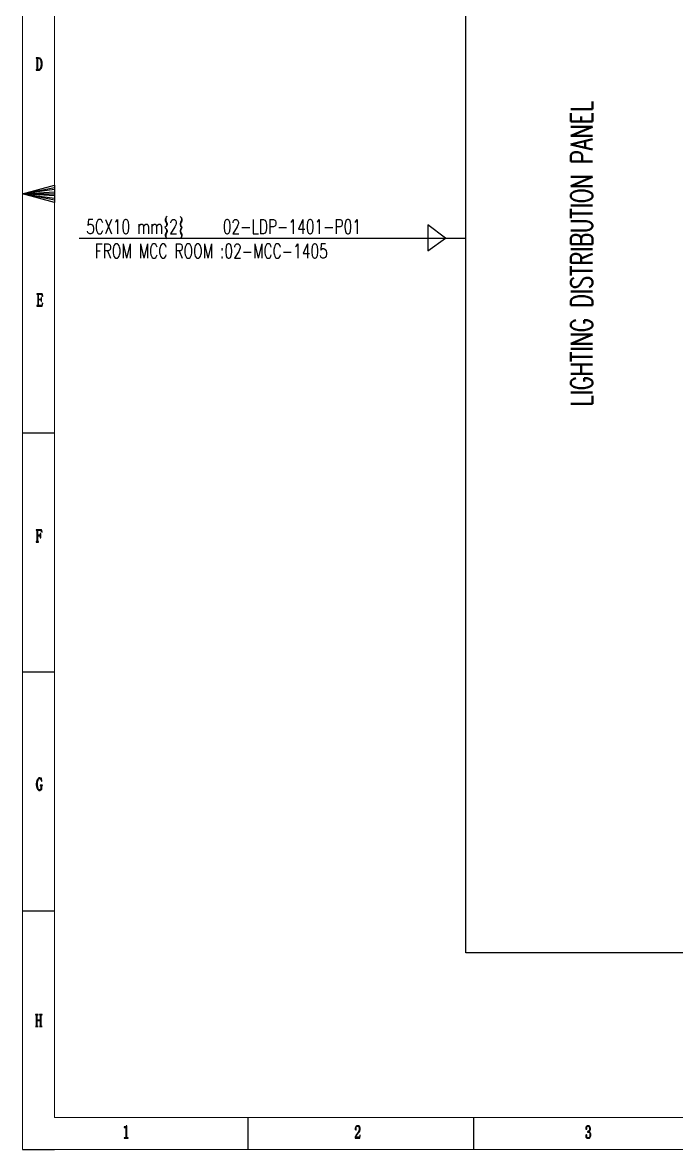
# Model space of a CAD drawing. Header units: inches. Extents: x 35 to 2894, y 23 to 617.
# Drawn here: x 35 to 238.1, y 22.8 to 373 of the extents above; entities that cross this region are included whole.
import ezdxf

# ---------------------------------------------------------------- set-up
doc = ezdxf.new("R2010")
doc.units = ezdxf.units.IN
doc.header["$MEASUREMENT"] = 0
doc.layers.add('Layer 1', color=7, linetype='Continuous')
doc.layers.add('LGT1', color=7, linetype='Continuous')
doc.styles.add('HZTXT', font='simplexs.shx', dxfattribs={"width": 0.7, "bigfont": 'hztxt.shx'})

msp = doc.modelspace()

# ---------------------------------------------------------------- hatches: boundary and pattern name
at = {"layer": 'Layer 1'}
for points in [[(40.03, 362.11), (39.23, 362.11), (39.23, 361.93), (40.21, 361.93), (40.3, 361.84), (40.39, 361.84), (40.39, 361.75), (40.48, 361.75), (40.56, 361.66), (40.56, 361.48), (40.65, 361.48), (40.65, 361.3), (40.74, 361.22), (40.74, 360.77), (40.83, 360.59), (40.83, 360.33), (40.83, 360.24), (40.83, 359.7), (40.74, 359.61), (40.74, 359.17), (40.65, 359.08), (40.65, 358.9), (40.56, 358.81), (40.48, 358.73), (40.48, 358.64), (40.39, 358.55), (40.3, 358.55), (40.21, 358.46), (40.12, 358.46), (40.03, 358.37), (39.23, 358.37), (39.23, 358.28), (40.3, 358.28), (40.39, 358.37), (40.48, 358.37), (40.48, 358.46), (40.56, 358.46), (40.65, 358.55), (40.74, 358.64), (40.83, 358.73), (40.83, 358.81), (40.92, 358.9), (40.92, 359.08), (41.01, 359.17), (41.01, 359.44), (41.1, 359.61), (41.1, 360.86), (41.01, 361.04), (41.01, 361.22), (40.92, 361.3), (40.92, 361.48), (40.83, 361.57), (40.83, 361.66), (40.74, 361.66), (40.65, 361.75), (40.65, 361.84), (40.56, 361.84), (40.48, 361.93), (40.39, 361.93), (40.3, 362.02), (40.12, 362.02)], [(39.32, 361.93), (39.41, 361.93), (39.41, 361.84), (39.5, 361.75), (39.5, 358.55), (39.41, 358.46), (39.32, 358.37), (39.94, 358.37), (39.85, 358.37), (39.76, 358.46), (39.76, 361.93), (39.85, 361.93), (39.94, 361.93)], [(41.19, 288.71), (39.5, 288.71), (39.5, 288.62), (40.74, 288.62), (40.83, 288.53), (40.92, 288.53), (41.01, 288.44), (41.01, 288.36), (41.1, 288.36), (41.1, 288.27), (41.19, 288.18), (41.19, 288), (41.28, 287.91), (41.36, 288)], [(39.59, 288.62), (39.67, 288.62), (39.76, 288.53), (39.76, 285.06), (39.67, 285.06), (39.59, 285.06), (40.21, 285.06), (40.03, 285.06), (40.03, 285.15), (40.03, 286.93), (40.48, 286.93), (40.03, 287.02), (40.03, 288.53), (40.12, 288.53), (40.21, 288.62), (40.65, 288.62)], [(40.92, 287.64), (40.83, 287.64), (40.83, 287.47), (40.83, 287.2), (40.74, 287.11), (40.65, 287.11), (40.56, 287.02), (40.03, 287.02), (40.48, 286.93), (40.56, 286.93), (40.65, 286.84), (40.74, 286.75), (40.83, 286.67), (40.83, 286.31), (40.92, 286.31)], [(41.28, 285.86), (41.28, 285.69), (41.19, 285.6), (41.19, 285.51), (41.1, 285.42), (41.1, 285.33), (41.01, 285.24), (40.92, 285.15), (40.83, 285.15), (40.74, 285.06), (39.5, 285.06), (39.5, 284.89), (41.19, 284.89), (41.36, 285.78)], [(40.92, 215.41), (39.23, 215.41), (39.23, 215.32), (40.39, 215.32), (40.48, 215.23), (40.56, 215.23), (40.65, 215.14), (40.74, 215.14), (40.74, 215.05), (40.83, 215.05), (40.83, 214.96), (40.92, 214.87), (41.01, 214.78), (41.01, 214.69), (41.1, 214.61), (41.19, 214.61)], [(39.32, 215.32), (39.41, 215.23), (39.5, 215.14), (39.5, 211.85), (39.41, 211.76), (39.23, 211.76), (39.23, 211.58), (40.03, 211.58), (40.03, 211.76), (39.76, 211.76), (39.76, 211.85), (39.76, 213.54), (40.3, 213.54), (39.76, 213.72), (39.76, 215.23), (39.85, 215.32), (40.39, 215.32)], [(40.74, 214.25), (40.56, 214.25), (40.56, 214.07), (40.56, 213.81), (40.48, 213.72), (39.76, 213.72), (40.3, 213.54), (40.39, 213.54), (40.48, 213.45), (40.56, 213.45), (40.56, 213.36), (40.56, 212.92), (40.74, 212.92)], [(40.3, 138.28), (40.12, 138.28), (40.03, 138.19), (39.94, 138.1), (39.85, 138.01), (39.76, 138.01), (39.76, 137.92), (39.67, 137.83), (39.59, 137.65), (39.59, 137.56), (39.5, 137.48), (39.5, 137.21), (39.41, 137.12), (39.41, 136.67), (39.32, 136.5), (39.32, 136.23), (39.32, 136.14), (39.32, 136.05), (39.41, 135.96), (39.41, 135.52), (39.5, 135.43), (39.5, 135.16), (39.59, 135.07), (39.59, 134.98), (39.67, 134.9), (39.67, 134.81), (39.76, 134.72), (39.76, 134.63), (39.85, 134.54), (39.94, 134.54), (40.03, 134.45), (40.12, 134.36), (40.48, 134.36), (40.56, 134.45), (40.65, 134.45), (40.74, 134.54), (40.12, 134.54), (40.03, 134.63), (40.03, 134.72), (39.94, 134.72), (39.94, 134.81), (39.85, 134.98), (39.85, 135.07), (39.76, 135.16), (39.76, 135.52), (39.67, 135.61), (39.67, 137.12), (39.76, 137.21), (39.76, 137.39), (39.85, 137.48), (39.85, 137.74), (39.94, 137.83), (40.03, 137.92), (40.03, 138.01), (40.12, 138.1), (40.74, 138.1), (40.65, 138.19), (40.56, 138.19), (40.48, 138.28)], [(40.92, 138.28), (40.83, 138.19), (40.74, 138.1), (40.3, 138.1), (40.39, 138.1), (40.56, 138.1), (40.65, 138.01), (40.65, 137.92), (40.74, 137.83), (40.83, 137.74), (40.83, 137.48), (40.92, 137.39), (40.92, 137.21), (41.01, 137.3)], [(40.65, 134.72), (40.65, 134.63), (40.56, 134.63), (40.48, 134.54), (40.3, 134.54), (40.74, 134.54), (40.83, 134.63), (41.01, 134.63)], [(41.28, 136.05), (40.48, 136.05), (40.48, 135.96), (40.65, 135.96), (40.74, 135.87), (40.74, 134.81), (40.65, 134.72), (41.01, 134.63), (41.01, 135.79), (41.1, 135.87), (41.1, 135.96), (41.19, 135.96), (41.28, 135.96)], [(39.85, 64.79), (39.05, 64.79), (39.05, 64.62), (39.32, 64.62), (39.32, 64.53), (39.32, 61.15), (39.23, 61.15), (39.14, 61.06), (39.05, 61.06), (39.05, 60.97), (39.85, 60.97), (39.85, 61.06), (39.67, 61.06), (39.67, 61.15), (39.59, 61.15), (39.59, 61.23), (39.59, 62.92), (40.56, 62.92), (39.59, 63.01), (39.59, 64.44), (39.59, 64.53), (39.67, 64.62), (39.85, 64.62)], [(41.1, 64.79), (40.3, 64.79), (40.3, 64.62), (40.56, 64.62), (40.56, 64.53), (40.56, 63.01), (39.59, 63.01), (40.56, 62.92), (40.56, 61.15), (40.48, 61.15), (40.39, 61.06), (40.3, 61.06), (40.3, 60.97), (41.1, 60.97), (41.1, 61.06), (40.92, 61.06), (40.92, 61.15), (40.83, 61.15), (40.83, 61.23), (40.83, 64.44), (40.83, 64.53), (40.92, 64.62), (41.1, 64.62)], [(67.43, 30.19), (67.34, 30.19), (67.25, 30.1), (67.25, 30.01), (67.16, 29.92), (67.08, 29.83), (66.63, 29.83), (66.63, 29.65), (67.08, 29.65), (67.16, 29.56), (67.16, 26.72), (67.08, 26.63), (67.08, 26.54), (66.99, 26.54), (66.9, 26.45), (66.81, 26.45), (66.63, 26.45), (66.63, 26.36), (67.88, 26.36), (67.88, 26.45), (67.7, 26.45), (67.61, 26.45), (67.52, 26.54), (67.43, 26.63)], [(139.13, 30.19), (138.96, 30.19), (138.87, 30.1), (138.78, 30.01), (139.31, 30.01), (139.4, 29.92), (139.49, 29.83), (139.49, 29.74), (139.58, 29.65), (139.58, 28.76), (139.49, 28.67), (139.49, 28.5), (139.4, 28.41), (139.4, 28.32), (139.31, 28.23), (139.31, 28.14), (139.22, 28.05), (139.13, 27.96), (139.05, 27.87), (139.05, 27.78), (138.96, 27.7), (138.87, 27.61), (138.87, 27.52), (138.78, 27.43), (138.69, 27.34), (138.69, 27.25), (138.6, 27.16), (138.6, 27.07), (138.51, 27.07), (138.51, 26.98), (138.42, 26.9), (138.42, 26.81), (138.33, 26.72), (138.33, 26.63), (138.51, 26.63), (138.51, 26.81), (138.6, 26.81), (138.69, 26.98), (138.69, 27.07), (138.78, 27.16), (138.87, 27.25), (138.87, 27.34), (138.96, 27.43), (139.05, 27.52), (139.13, 27.61), (139.22, 27.7), (139.22, 27.78), (139.31, 27.87), (139.4, 27.96), (139.49, 28.05), (139.58, 28.14), (139.58, 28.23), (139.67, 28.32), (139.67, 28.41), (139.76, 28.5), (139.85, 28.59), (139.85, 28.76), (139.94, 28.94), (139.94, 29.48), (139.85, 29.65), (139.85, 29.74), (139.76, 29.83), (139.76, 29.92), (139.67, 29.92), (139.67, 30.01), (139.58, 30.01), (139.49, 30.1), (139.4, 30.1), (139.31, 30.19)], [(138.78, 30.01), (138.69, 30.01), (138.6, 29.92), (138.51, 29.83), (138.51, 29.74), (138.42, 29.65), (138.42, 29.56), (138.33, 29.48), (138.33, 29.03), (138.42, 28.94), (138.51, 28.85), (138.6, 28.85), (138.69, 28.94), (138.69, 29.3), (138.6, 29.39), (138.6, 29.48), (138.6, 29.65), (138.6, 29.74), (138.69, 29.83), (138.78, 29.83), (138.78, 29.92), (138.87, 29.92), (138.96, 30.01), (139.05, 30.01)], [(210.39, 30.1), (210.3, 30.01), (210.22, 29.92), (210.13, 29.92), (210.13, 29.83), (210.04, 29.74), (210.04, 29.12), (210.13, 29.12), (210.3, 29.12), (210.3, 29.21), (210.3, 29.92), (210.39, 29.92), (210.48, 30.01), (210.66, 30.01)], [(210.75, 30.19), (210.57, 30.19), (210.48, 30.1), (210.39, 30.1), (210.66, 30.01), (210.84, 30.01), (210.93, 29.92), (211.02, 29.83), (211.02, 29.74), (211.11, 29.65), (211.11, 28.76), (211.02, 28.67), (211.02, 28.59), (210.93, 28.59), (210.84, 28.5), (210.75, 28.5), (210.66, 28.41), (210.48, 28.41), (210.48, 28.23), (210.84, 28.23), (210.93, 28.14), (211.02, 28.14), (211.11, 28.05), (211.19, 27.96), (211.19, 27.7), (211.28, 27.61), (211.28, 27.16), (211.19, 26.98), (211.19, 26.72), (211.11, 26.63), (211.02, 26.54), (210.93, 26.45), (210.66, 26.45), (211.11, 26.36), (211.19, 26.45), (211.28, 26.54), (211.37, 26.54), (211.37, 26.63), (211.37, 26.72), (211.46, 26.81), (211.46, 26.9), (211.55, 26.98), (211.55, 27.7), (211.46, 27.78), (211.46, 27.87), (211.37, 27.96), (211.28, 28.05), (211.28, 28.14), (211.19, 28.23), (211.11, 28.23), (211.02, 28.32), (210.93, 28.32), (211.02, 28.41), (211.11, 28.41), (211.19, 28.5), (211.19, 28.59), (211.28, 28.67), (211.37, 28.67), (211.37, 28.76), (211.37, 28.94), (211.46, 29.03), (211.46, 29.48), (211.37, 29.56), (211.37, 29.65), (211.28, 29.74), (211.28, 29.83), (211.19, 29.92), (211.11, 30.01), (211.02, 30.1), (210.93, 30.1), (210.84, 30.19)], [(139.94, 27.25), (139.85, 27.25), (139.85, 27.07), (139.76, 26.98), (139.76, 26.81), (139.67, 26.81), (139.67, 26.72), (139.58, 26.63), (138.33, 26.63), (138.33, 26.36), (139.85, 26.36)], [(210.13, 27.34), (210.04, 27.25), (209.95, 27.25), (209.95, 27.07), (209.95, 26.72), (210.04, 26.63), (210.13, 26.54), (210.22, 26.45), (210.3, 26.36), (210.39, 26.36), (210.48, 26.27), (210.93, 26.27), (211.02, 26.36), (211.11, 26.36), (210.66, 26.45), (210.48, 26.45), (210.39, 26.54), (210.3, 26.54), (210.3, 26.63), (210.22, 26.72), (210.3, 26.9), (210.3, 27.25), (210.22, 27.34)]]:
    msp.add_hatch(color=0, dxfattribs=at).paths.add_polyline_path(points)

# ---------------------------------------------------------------- linework, layer by layer
at = {"lineweight": -3}
msp.add_lwpolyline([(172.76, 525.08), (242.95, 525.08), (242.95, 83.92), (172.76, 83.92)], close=True, dxfattribs=at)
at = {"layer": 'Layer 1', "color": 5, "lineweight": 15}
msp.add_lwpolyline([(35.05, 616.81), (875.12, 616.81), (875.12, 22.8), (35.05, 22.8), (35.05, 616.81)], dxfattribs=at)
at = {"layer": 'Layer 1', "color": 0, "lineweight": 9}
msp.add_lwpolyline([(45.01, 606.84), (865.16, 606.84), (865.16, 32.77), (45.01, 32.77), (45.01, 606.84)], dxfattribs=at)
at = {"layer": 'Layer 1', "lineweight": 0}
for points in [[(40.03, 362.11), (39.23, 362.11), (39.23, 361.93), (40.21, 361.93), (40.3, 361.84), (40.39, 361.84), (40.39, 361.75), (40.48, 361.75), (40.56, 361.66), (40.56, 361.48), (40.65, 361.48), (40.65, 361.3), (40.74, 361.22), (40.74, 360.77), (40.83, 360.59), (40.83, 360.33), (40.83, 360.24), (40.83, 359.7), (40.74, 359.61), (40.74, 359.17), (40.65, 359.08), (40.65, 358.9), (40.56, 358.81), (40.48, 358.73), (40.48, 358.64), (40.39, 358.55), (40.3, 358.55), (40.21, 358.46), (40.12, 358.46), (40.03, 358.37), (39.23, 358.37), (39.23, 358.28), (40.3, 358.28), (40.39, 358.37), (40.48, 358.37), (40.48, 358.46), (40.56, 358.46), (40.65, 358.55), (40.74, 358.64), (40.83, 358.73), (40.83, 358.81), (40.92, 358.9), (40.92, 359.08), (41.01, 359.17), (41.01, 359.44), (41.1, 359.61), (41.1, 360.86), (41.01, 361.04), (41.01, 361.22), (40.92, 361.3), (40.92, 361.48), (40.83, 361.57), (40.83, 361.66), (40.74, 361.66), (40.65, 361.75), (40.65, 361.84), (40.56, 361.84), (40.48, 361.93), (40.39, 361.93), (40.3, 362.02), (40.12, 362.02), (40.03, 362.11)], [(39.32, 361.93), (39.41, 361.93), (39.41, 361.84), (39.5, 361.75), (39.5, 358.55), (39.41, 358.46), (39.32, 358.37), (39.94, 358.37), (39.85, 358.37), (39.76, 358.46), (39.76, 361.93), (39.85, 361.93), (39.94, 361.93), (39.32, 361.93)], [(41.19, 288.71), (39.5, 288.71), (39.5, 288.62), (40.74, 288.62), (40.83, 288.53), (40.92, 288.53), (41.01, 288.44), (41.01, 288.36), (41.1, 288.36), (41.1, 288.27), (41.19, 288.18), (41.19, 288), (41.28, 287.91), (41.36, 288), (41.19, 288.71)], [(39.59, 288.62), (39.67, 288.62), (39.76, 288.53), (39.76, 285.06), (39.67, 285.06), (39.59, 285.06), (40.21, 285.06), (40.03, 285.06), (40.03, 285.15), (40.03, 286.93), (40.48, 286.93), (40.03, 287.02), (40.03, 288.53), (40.12, 288.53), (40.21, 288.62), (40.65, 288.62), (39.59, 288.62)], [(40.92, 287.64), (40.83, 287.64), (40.83, 287.47), (40.83, 287.2), (40.74, 287.11), (40.65, 287.11), (40.56, 287.02), (40.03, 287.02), (40.48, 286.93), (40.56, 286.93), (40.65, 286.84), (40.74, 286.75), (40.83, 286.67), (40.83, 286.31), (40.92, 286.31), (40.92, 287.64)], [(41.28, 285.86), (41.28, 285.69), (41.19, 285.6), (41.19, 285.51), (41.1, 285.42), (41.1, 285.33), (41.01, 285.24), (40.92, 285.15), (40.83, 285.15), (40.74, 285.06), (39.5, 285.06), (39.5, 284.89), (41.19, 284.89), (41.36, 285.78), (41.28, 285.86)], [(40.92, 215.41), (39.23, 215.41), (39.23, 215.32), (40.39, 215.32), (40.48, 215.23), (40.56, 215.23), (40.65, 215.14), (40.74, 215.14), (40.74, 215.05), (40.83, 215.05), (40.83, 214.96), (40.92, 214.87), (41.01, 214.78), (41.01, 214.69), (41.1, 214.61), (41.19, 214.61), (40.92, 215.41)], [(39.32, 215.32), (39.41, 215.23), (39.5, 215.14), (39.5, 211.85), (39.41, 211.76), (39.23, 211.76), (39.23, 211.58), (40.03, 211.58), (40.03, 211.76), (39.76, 211.76), (39.76, 211.85), (39.76, 213.54), (40.3, 213.54), (39.76, 213.72), (39.76, 215.23), (39.85, 215.32), (40.39, 215.32), (39.32, 215.32)], [(40.74, 214.25), (40.56, 214.25), (40.56, 214.07), (40.56, 213.81), (40.48, 213.72), (39.76, 213.72), (40.3, 213.54), (40.39, 213.54), (40.48, 213.45), (40.56, 213.45), (40.56, 213.36), (40.56, 212.92), (40.74, 212.92), (40.74, 214.25)], [(40.3, 138.28), (40.12, 138.28), (40.03, 138.19), (39.94, 138.1), (39.85, 138.01), (39.76, 138.01), (39.76, 137.92), (39.67, 137.83), (39.59, 137.65), (39.59, 137.56), (39.5, 137.48), (39.5, 137.21), (39.41, 137.12), (39.41, 136.67), (39.32, 136.5), (39.32, 136.23), (39.32, 136.14), (39.32, 136.05), (39.41, 135.96), (39.41, 135.52), (39.5, 135.43), (39.5, 135.16), (39.59, 135.07), (39.59, 134.98), (39.67, 134.9), (39.67, 134.81), (39.76, 134.72), (39.76, 134.63), (39.85, 134.54), (39.94, 134.54), (40.03, 134.45), (40.12, 134.36), (40.48, 134.36), (40.56, 134.45), (40.65, 134.45), (40.74, 134.54), (40.12, 134.54), (40.03, 134.63), (40.03, 134.72), (39.94, 134.72), (39.94, 134.81), (39.85, 134.98), (39.85, 135.07), (39.76, 135.16), (39.76, 135.52), (39.67, 135.61), (39.67, 137.12), (39.76, 137.21), (39.76, 137.39), (39.85, 137.48), (39.85, 137.74), (39.94, 137.83), (40.03, 137.92), (40.03, 138.01), (40.12, 138.1), (40.74, 138.1), (40.65, 138.19), (40.56, 138.19), (40.48, 138.28), (40.3, 138.28)], [(40.92, 138.28), (40.83, 138.19), (40.74, 138.1), (40.3, 138.1), (40.39, 138.1), (40.56, 138.1), (40.65, 138.01), (40.65, 137.92), (40.74, 137.83), (40.83, 137.74), (40.83, 137.48), (40.92, 137.39), (40.92, 137.21), (41.01, 137.3), (40.92, 138.28)], [(40.65, 134.72), (40.65, 134.63), (40.56, 134.63), (40.48, 134.54), (40.3, 134.54), (40.74, 134.54), (40.83, 134.63), (41.01, 134.63), (40.65, 134.72)], [(41.28, 136.05), (40.48, 136.05), (40.48, 135.96), (40.65, 135.96), (40.74, 135.87), (40.74, 134.81), (40.65, 134.72), (41.01, 134.63), (41.01, 135.79), (41.1, 135.87), (41.1, 135.96), (41.19, 135.96), (41.28, 135.96), (41.28, 136.05)], [(39.85, 64.79), (39.05, 64.79), (39.05, 64.62), (39.32, 64.62), (39.32, 64.53), (39.32, 61.15), (39.23, 61.15), (39.14, 61.06), (39.05, 61.06), (39.05, 60.97), (39.85, 60.97), (39.85, 61.06), (39.67, 61.06), (39.67, 61.15), (39.59, 61.15), (39.59, 61.23), (39.59, 62.92), (40.56, 62.92), (39.59, 63.01), (39.59, 64.44), (39.59, 64.53), (39.67, 64.62), (39.85, 64.62), (39.85, 64.79)], [(41.1, 64.79), (40.3, 64.79), (40.3, 64.62), (40.56, 64.62), (40.56, 64.53), (40.56, 63.01), (39.59, 63.01), (40.56, 62.92), (40.56, 61.15), (40.48, 61.15), (40.39, 61.06), (40.3, 61.06), (40.3, 60.97), (41.1, 60.97), (41.1, 61.06), (40.92, 61.06), (40.92, 61.15), (40.83, 61.15), (40.83, 61.23), (40.83, 64.44), (40.83, 64.53), (40.92, 64.62), (41.1, 64.62), (41.1, 64.79)], [(67.43, 30.19), (67.34, 30.19), (67.25, 30.1), (67.25, 30.01), (67.16, 29.92), (67.08, 29.83), (66.63, 29.83), (66.63, 29.65), (67.08, 29.65), (67.16, 29.56), (67.16, 26.72), (67.08, 26.63), (67.08, 26.54), (66.99, 26.54), (66.9, 26.45), (66.81, 26.45), (66.63, 26.45), (66.63, 26.36), (67.88, 26.36), (67.88, 26.45), (67.7, 26.45), (67.61, 26.45), (67.52, 26.54), (67.43, 26.63), (67.43, 30.19)], [(139.13, 30.19), (138.96, 30.19), (138.87, 30.1), (138.78, 30.01), (139.31, 30.01), (139.4, 29.92), (139.49, 29.83), (139.49, 29.74), (139.58, 29.65), (139.58, 28.76), (139.49, 28.67), (139.49, 28.5), (139.4, 28.41), (139.4, 28.32), (139.31, 28.23), (139.31, 28.14), (139.22, 28.05), (139.13, 27.96), (139.05, 27.87), (139.05, 27.78), (138.96, 27.7), (138.87, 27.61), (138.87, 27.52), (138.78, 27.43), (138.69, 27.34), (138.69, 27.25), (138.6, 27.16), (138.6, 27.07), (138.51, 27.07), (138.51, 26.98), (138.42, 26.9), (138.42, 26.81), (138.33, 26.72), (138.33, 26.63), (138.51, 26.63), (138.51, 26.81), (138.6, 26.81), (138.69, 26.98), (138.69, 27.07), (138.78, 27.16), (138.87, 27.25), (138.87, 27.34), (138.96, 27.43), (139.05, 27.52), (139.13, 27.61), (139.22, 27.7), (139.22, 27.78), (139.31, 27.87), (139.4, 27.96), (139.49, 28.05), (139.58, 28.14), (139.58, 28.23), (139.67, 28.32), (139.67, 28.41), (139.76, 28.5), (139.85, 28.59), (139.85, 28.76), (139.94, 28.94), (139.94, 29.48), (139.85, 29.65), (139.85, 29.74), (139.76, 29.83), (139.76, 29.92), (139.67, 29.92), (139.67, 30.01), (139.58, 30.01), (139.49, 30.1), (139.4, 30.1), (139.31, 30.19), (139.13, 30.19)], [(138.78, 30.01), (138.69, 30.01), (138.6, 29.92), (138.51, 29.83), (138.51, 29.74), (138.42, 29.65), (138.42, 29.56), (138.33, 29.48), (138.33, 29.03), (138.42, 28.94), (138.51, 28.85), (138.6, 28.85), (138.69, 28.94), (138.69, 29.3), (138.6, 29.39), (138.6, 29.48), (138.6, 29.65), (138.6, 29.74), (138.69, 29.83), (138.78, 29.83), (138.78, 29.92), (138.87, 29.92), (138.96, 30.01), (139.05, 30.01), (138.78, 30.01)], [(210.39, 30.1), (210.3, 30.01), (210.22, 29.92), (210.13, 29.92), (210.13, 29.83), (210.04, 29.74), (210.04, 29.12), (210.13, 29.12), (210.3, 29.12), (210.3, 29.21), (210.3, 29.92), (210.39, 29.92), (210.48, 30.01), (210.66, 30.01), (210.39, 30.1)], [(210.75, 30.19), (210.57, 30.19), (210.48, 30.1), (210.39, 30.1), (210.66, 30.01), (210.84, 30.01), (210.93, 29.92), (211.02, 29.83), (211.02, 29.74), (211.11, 29.65), (211.11, 28.76), (211.02, 28.67), (211.02, 28.59), (210.93, 28.59), (210.84, 28.5), (210.75, 28.5), (210.66, 28.41), (210.48, 28.41), (210.48, 28.23), (210.84, 28.23), (210.93, 28.14), (211.02, 28.14), (211.11, 28.05), (211.19, 27.96), (211.19, 27.7), (211.28, 27.61), (211.28, 27.16), (211.19, 26.98), (211.19, 26.72), (211.11, 26.63), (211.02, 26.54), (210.93, 26.45), (210.66, 26.45), (211.11, 26.36), (211.19, 26.45), (211.28, 26.54), (211.37, 26.54), (211.37, 26.63), (211.37, 26.72), (211.46, 26.81), (211.46, 26.9), (211.55, 26.98), (211.55, 27.7), (211.46, 27.78), (211.46, 27.87), (211.37, 27.96), (211.28, 28.05), (211.28, 28.14), (211.19, 28.23), (211.11, 28.23), (211.02, 28.32), (210.93, 28.32), (211.02, 28.41), (211.11, 28.41), (211.19, 28.5), (211.19, 28.59), (211.28, 28.67), (211.37, 28.67), (211.37, 28.76), (211.37, 28.94), (211.46, 29.03), (211.46, 29.48), (211.37, 29.56), (211.37, 29.65), (211.28, 29.74), (211.28, 29.83), (211.19, 29.92), (211.11, 30.01), (211.02, 30.1), (210.93, 30.1), (210.84, 30.19), (210.75, 30.19)], [(139.94, 27.25), (139.85, 27.25), (139.85, 27.07), (139.76, 26.98), (139.76, 26.81), (139.67, 26.81), (139.67, 26.72), (139.58, 26.63), (138.33, 26.63), (138.33, 26.36), (139.85, 26.36), (139.94, 27.25)], [(210.13, 27.34), (210.04, 27.25), (209.95, 27.25), (209.95, 27.07), (209.95, 26.72), (210.04, 26.63), (210.13, 26.54), (210.22, 26.45), (210.3, 26.36), (210.39, 26.36), (210.48, 26.27), (210.93, 26.27), (211.02, 26.36), (211.11, 26.36), (210.66, 26.45), (210.48, 26.45), (210.39, 26.54), (210.3, 26.54), (210.3, 26.63), (210.22, 26.72), (210.3, 26.9), (210.3, 27.25), (210.22, 27.34), (210.13, 27.34)]]:
    msp.add_lwpolyline(points, dxfattribs=at)
at = {"layer": 'Layer 1', "color": 0, "lineweight": -3}
for points in [[(40.03, 362.11), (39.23, 362.11), (39.23, 361.93), (40.21, 361.93), (40.3, 361.84), (40.39, 361.84), (40.39, 361.75), (40.48, 361.75), (40.56, 361.66), (40.56, 361.48), (40.65, 361.48), (40.65, 361.3), (40.74, 361.22), (40.74, 360.77), (40.83, 360.59), (40.83, 360.33), (40.83, 360.24), (40.83, 359.7), (40.74, 359.61), (40.74, 359.17), (40.65, 359.08), (40.65, 358.9), (40.56, 358.81), (40.48, 358.73), (40.48, 358.64), (40.39, 358.55), (40.3, 358.55), (40.21, 358.46), (40.12, 358.46), (40.03, 358.37), (39.23, 358.37), (39.23, 358.28), (40.3, 358.28), (40.39, 358.37), (40.48, 358.37), (40.48, 358.46), (40.56, 358.46), (40.65, 358.55), (40.74, 358.64), (40.83, 358.73), (40.83, 358.81), (40.92, 358.9), (40.92, 359.08), (41.01, 359.17), (41.01, 359.44), (41.1, 359.61), (41.1, 360.86), (41.01, 361.04), (41.01, 361.22), (40.92, 361.3), (40.92, 361.48), (40.83, 361.57), (40.83, 361.66), (40.74, 361.66), (40.65, 361.75), (40.65, 361.84), (40.56, 361.84), (40.48, 361.93), (40.39, 361.93), (40.3, 362.02), (40.12, 362.02), (40.03, 362.11)], [(39.32, 361.93), (39.41, 361.93), (39.41, 361.84), (39.5, 361.75), (39.5, 358.55), (39.41, 358.46), (39.32, 358.37), (39.94, 358.37), (39.85, 358.37), (39.76, 358.46), (39.76, 361.93), (39.85, 361.93), (39.94, 361.93), (39.32, 361.93)], [(35.05, 319.85), (45.01, 322.52), (45.01, 317.09), (35.05, 319.85), (45.01, 321.81), (45.01, 321.18), (35.05, 319.85), (45.01, 320.47), (45.01, 319.14), (35.05, 319.85), (45.01, 318.42), (45.01, 317.8), (35.05, 319.85)], [(35.05, 319.85), (45.01, 319.85)], [(160.93, 310.15), (160.93, 302.06), (166.45, 306.06), (160.93, 310.15)], [(52.66, 306.06), (172.76, 306.06)], [(41.19, 288.71), (39.5, 288.71), (39.5, 288.62), (40.74, 288.62), (40.83, 288.53), (40.92, 288.53), (41.01, 288.44), (41.01, 288.36), (41.1, 288.36), (41.1, 288.27), (41.19, 288.18), (41.19, 288), (41.28, 287.91), (41.36, 288), (41.19, 288.71)], [(39.59, 288.62), (39.67, 288.62), (39.76, 288.53), (39.76, 285.06), (39.67, 285.06), (39.59, 285.06), (40.21, 285.06), (40.03, 285.06), (40.03, 285.15), (40.03, 286.93), (40.48, 286.93), (40.03, 287.02), (40.03, 288.53), (40.12, 288.53), (40.21, 288.62), (40.65, 288.62), (39.59, 288.62)], [(40.92, 287.64), (40.83, 287.64), (40.83, 287.47), (40.83, 287.2), (40.74, 287.11), (40.65, 287.11), (40.56, 287.02), (40.03, 287.02), (40.48, 286.93), (40.56, 286.93), (40.65, 286.84), (40.74, 286.75), (40.83, 286.67), (40.83, 286.31), (40.92, 286.31), (40.92, 287.64)], [(41.28, 285.86), (41.28, 285.69), (41.19, 285.6), (41.19, 285.51), (41.1, 285.42), (41.1, 285.33), (41.01, 285.24), (40.92, 285.15), (40.83, 285.15), (40.74, 285.06), (39.5, 285.06), (39.5, 284.89), (41.19, 284.89), (41.36, 285.78), (41.28, 285.86)], [(35.05, 245.56), (45.01, 245.56)], [(40.92, 215.41), (39.23, 215.41), (39.23, 215.32), (40.39, 215.32), (40.48, 215.23), (40.56, 215.23), (40.65, 215.14), (40.74, 215.14), (40.74, 215.05), (40.83, 215.05), (40.83, 214.96), (40.92, 214.87), (41.01, 214.78), (41.01, 214.69), (41.1, 214.61), (41.19, 214.61), (40.92, 215.41)], [(39.32, 215.32), (39.41, 215.23), (39.5, 215.14), (39.5, 211.85), (39.41, 211.76), (39.23, 211.76), (39.23, 211.58), (40.03, 211.58), (40.03, 211.76), (39.76, 211.76), (39.76, 211.85), (39.76, 213.54), (40.3, 213.54), (39.76, 213.72), (39.76, 215.23), (39.85, 215.32), (40.39, 215.32), (39.32, 215.32)], [(40.74, 214.25), (40.56, 214.25), (40.56, 214.07), (40.56, 213.81), (40.48, 213.72), (39.76, 213.72), (40.3, 213.54), (40.39, 213.54), (40.48, 213.45), (40.56, 213.45), (40.56, 213.36), (40.56, 212.92), (40.74, 212.92), (40.74, 214.25)], [(35.05, 171.28), (45.01, 171.28)], [(40.3, 138.28), (40.12, 138.28), (40.03, 138.19), (39.94, 138.1), (39.85, 138.01), (39.76, 138.01), (39.76, 137.92), (39.67, 137.83), (39.59, 137.65), (39.59, 137.56), (39.5, 137.48), (39.5, 137.21), (39.41, 137.12), (39.41, 136.67), (39.32, 136.5), (39.32, 136.23), (39.32, 136.14), (39.32, 136.05), (39.41, 135.96), (39.41, 135.52), (39.5, 135.43), (39.5, 135.16), (39.59, 135.07), (39.59, 134.98), (39.67, 134.9), (39.67, 134.81), (39.76, 134.72), (39.76, 134.63), (39.85, 134.54), (39.94, 134.54), (40.03, 134.45), (40.12, 134.36), (40.48, 134.36), (40.56, 134.45), (40.65, 134.45), (40.74, 134.54), (40.12, 134.54), (40.03, 134.63), (40.03, 134.72), (39.94, 134.72), (39.94, 134.81), (39.85, 134.98), (39.85, 135.07), (39.76, 135.16), (39.76, 135.52), (39.67, 135.61), (39.67, 137.12), (39.76, 137.21), (39.76, 137.39), (39.85, 137.48), (39.85, 137.74), (39.94, 137.83), (40.03, 137.92), (40.03, 138.01), (40.12, 138.1), (40.74, 138.1), (40.65, 138.19), (40.56, 138.19), (40.48, 138.28), (40.3, 138.28)], [(40.92, 138.28), (40.83, 138.19), (40.74, 138.1), (40.3, 138.1), (40.39, 138.1), (40.56, 138.1), (40.65, 138.01), (40.65, 137.92), (40.74, 137.83), (40.83, 137.74), (40.83, 137.48), (40.92, 137.39), (40.92, 137.21), (41.01, 137.3), (40.92, 138.28)], [(40.65, 134.72), (40.65, 134.63), (40.56, 134.63), (40.48, 134.54), (40.3, 134.54), (40.74, 134.54), (40.83, 134.63), (41.01, 134.63), (40.65, 134.72)], [(41.28, 136.05), (40.48, 136.05), (40.48, 135.96), (40.65, 135.96), (40.74, 135.87), (40.74, 134.81), (40.65, 134.72), (41.01, 134.63), (41.01, 135.79), (41.1, 135.87), (41.1, 135.96), (41.19, 135.96), (41.28, 135.96), (41.28, 136.05)], [(35.05, 97), (45.01, 97)], [(39.85, 64.79), (39.05, 64.79), (39.05, 64.62), (39.32, 64.62), (39.32, 64.53), (39.32, 61.15), (39.23, 61.15), (39.14, 61.06), (39.05, 61.06), (39.05, 60.97), (39.85, 60.97), (39.85, 61.06), (39.67, 61.06), (39.67, 61.15), (39.59, 61.15), (39.59, 61.23), (39.59, 62.92), (40.56, 62.92), (39.59, 63.01), (39.59, 64.44), (39.59, 64.53), (39.67, 64.62), (39.85, 64.62), (39.85, 64.79)], [(41.1, 64.79), (40.3, 64.79), (40.3, 64.62), (40.56, 64.62), (40.56, 64.53), (40.56, 63.01), (39.59, 63.01), (40.56, 62.92), (40.56, 61.15), (40.48, 61.15), (40.39, 61.06), (40.3, 61.06), (40.3, 60.97), (41.1, 60.97), (41.1, 61.06), (40.92, 61.06), (40.92, 61.15), (40.83, 61.15), (40.83, 61.23), (40.83, 64.44), (40.83, 64.53), (40.92, 64.62), (41.1, 64.62), (41.1, 64.79)], [(105.06, 32.77), (105.06, 22.8)], [(175.08, 32.77), (175.08, 22.8)], [(67.43, 30.19), (67.34, 30.19), (67.25, 30.1), (67.25, 30.01), (67.16, 29.92), (67.08, 29.83), (66.63, 29.83), (66.63, 29.65), (67.08, 29.65), (67.16, 29.56), (67.16, 26.72), (67.08, 26.63), (67.08, 26.54), (66.99, 26.54), (66.9, 26.45), (66.81, 26.45), (66.63, 26.45), (66.63, 26.36), (67.88, 26.36), (67.88, 26.45), (67.7, 26.45), (67.61, 26.45), (67.52, 26.54), (67.43, 26.63), (67.43, 30.19)], [(139.13, 30.19), (138.96, 30.19), (138.87, 30.1), (138.78, 30.01), (139.31, 30.01), (139.4, 29.92), (139.49, 29.83), (139.49, 29.74), (139.58, 29.65), (139.58, 28.76), (139.49, 28.67), (139.49, 28.5), (139.4, 28.41), (139.4, 28.32), (139.31, 28.23), (139.31, 28.14), (139.22, 28.05), (139.13, 27.96), (139.05, 27.87), (139.05, 27.78), (138.96, 27.7), (138.87, 27.61), (138.87, 27.52), (138.78, 27.43), (138.69, 27.34), (138.69, 27.25), (138.6, 27.16), (138.6, 27.07), (138.51, 27.07), (138.51, 26.98), (138.42, 26.9), (138.42, 26.81), (138.33, 26.72), (138.33, 26.63), (138.51, 26.63), (138.51, 26.81), (138.6, 26.81), (138.69, 26.98), (138.69, 27.07), (138.78, 27.16), (138.87, 27.25), (138.87, 27.34), (138.96, 27.43), (139.05, 27.52), (139.13, 27.61), (139.22, 27.7), (139.22, 27.78), (139.31, 27.87), (139.4, 27.96), (139.49, 28.05), (139.58, 28.14), (139.58, 28.23), (139.67, 28.32), (139.67, 28.41), (139.76, 28.5), (139.85, 28.59), (139.85, 28.76), (139.94, 28.94), (139.94, 29.48), (139.85, 29.65), (139.85, 29.74), (139.76, 29.83), (139.76, 29.92), (139.67, 29.92), (139.67, 30.01), (139.58, 30.01), (139.49, 30.1), (139.4, 30.1), (139.31, 30.19), (139.13, 30.19)], [(138.78, 30.01), (138.69, 30.01), (138.6, 29.92), (138.51, 29.83), (138.51, 29.74), (138.42, 29.65), (138.42, 29.56), (138.33, 29.48), (138.33, 29.03), (138.42, 28.94), (138.51, 28.85), (138.6, 28.85), (138.69, 28.94), (138.69, 29.3), (138.6, 29.39), (138.6, 29.48), (138.6, 29.65), (138.6, 29.74), (138.69, 29.83), (138.78, 29.83), (138.78, 29.92), (138.87, 29.92), (138.96, 30.01), (139.05, 30.01), (138.78, 30.01)], [(210.39, 30.1), (210.3, 30.01), (210.22, 29.92), (210.13, 29.92), (210.13, 29.83), (210.04, 29.74), (210.04, 29.12), (210.13, 29.12), (210.3, 29.12), (210.3, 29.21), (210.3, 29.92), (210.39, 29.92), (210.48, 30.01), (210.66, 30.01), (210.39, 30.1)], [(210.75, 30.19), (210.57, 30.19), (210.48, 30.1), (210.39, 30.1), (210.66, 30.01), (210.84, 30.01), (210.93, 29.92), (211.02, 29.83), (211.02, 29.74), (211.11, 29.65), (211.11, 28.76), (211.02, 28.67), (211.02, 28.59), (210.93, 28.59), (210.84, 28.5), (210.75, 28.5), (210.66, 28.41), (210.48, 28.41), (210.48, 28.23), (210.84, 28.23), (210.93, 28.14), (211.02, 28.14), (211.11, 28.05), (211.19, 27.96), (211.19, 27.7), (211.28, 27.61), (211.28, 27.16), (211.19, 26.98), (211.19, 26.72), (211.11, 26.63), (211.02, 26.54), (210.93, 26.45), (210.66, 26.45), (211.11, 26.36), (211.19, 26.45), (211.28, 26.54), (211.37, 26.54), (211.37, 26.63), (211.37, 26.72), (211.46, 26.81), (211.46, 26.9), (211.55, 26.98), (211.55, 27.7), (211.46, 27.78), (211.46, 27.87), (211.37, 27.96), (211.28, 28.05), (211.28, 28.14), (211.19, 28.23), (211.11, 28.23), (211.02, 28.32), (210.93, 28.32), (211.02, 28.41), (211.11, 28.41), (211.19, 28.5), (211.19, 28.59), (211.28, 28.67), (211.37, 28.67), (211.37, 28.76), (211.37, 28.94), (211.46, 29.03), (211.46, 29.48), (211.37, 29.56), (211.37, 29.65), (211.28, 29.74), (211.28, 29.83), (211.19, 29.92), (211.11, 30.01), (211.02, 30.1), (210.93, 30.1), (210.84, 30.19), (210.75, 30.19)], [(139.94, 27.25), (139.85, 27.25), (139.85, 27.07), (139.76, 26.98), (139.76, 26.81), (139.67, 26.81), (139.67, 26.72), (139.58, 26.63), (138.33, 26.63), (138.33, 26.36), (139.85, 26.36), (139.94, 27.25)], [(210.13, 27.34), (210.04, 27.25), (209.95, 27.25), (209.95, 27.07), (209.95, 26.72), (210.04, 26.63), (210.13, 26.54), (210.22, 26.45), (210.3, 26.36), (210.39, 26.36), (210.48, 26.27), (210.93, 26.27), (211.02, 26.36), (211.11, 26.36), (210.66, 26.45), (210.48, 26.45), (210.39, 26.54), (210.3, 26.54), (210.3, 26.63), (210.22, 26.72), (210.3, 26.9), (210.3, 27.25), (210.22, 27.34), (210.13, 27.34)], [(35.05, 22.8), (45.01, 22.8)]]:
    msp.add_lwpolyline(points, dxfattribs=at)

# ---------------------------------------------------------------- texts
at = {"layer": 'LGT1', "lineweight": -3, "style": 'HZTXT', "width": 0.7}
msp.add_text('LIGHTING DISTRIBUTION PANEL ', height=6.75, rotation=90, dxfattribs=at).set_placement((212.04, 253.77))
at = {"layer": 'LGT1', "color": 7, "lineweight": -3, "style": 'HZTXT', "width": 0.7}
msp.add_text('5CX10 mm{2}    02-LDP-1401-P01', height=4.5, dxfattribs=at).set_placement((54.82, 307.38))
at = {"layer": 'LGT1', "lineweight": -3, "style": 'HZTXT', "width": 0.7}
msp.add_text('FROM MCC ROOM :02-MCC-1405', height=4.5, dxfattribs=at).set_placement((57.5, 299.77))

doc.saveas('drawing.dxf')
